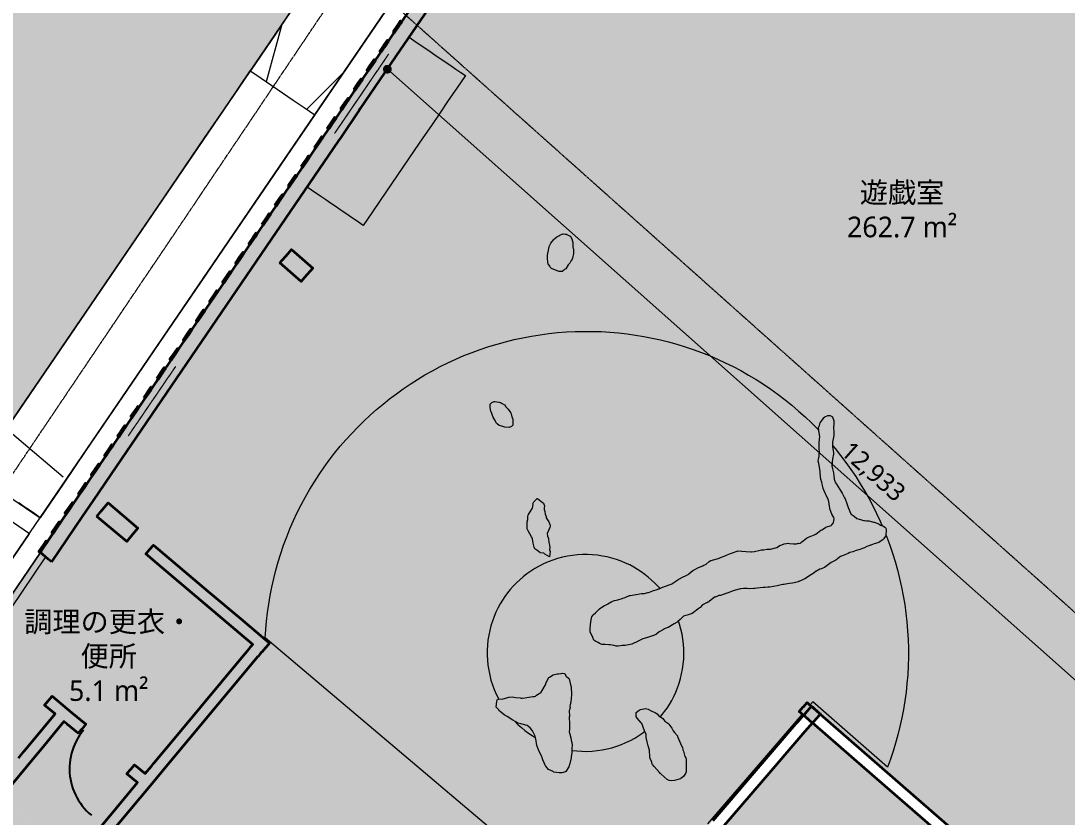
# Model space of a CAD drawing. Header units: millimetres. Extents: x -31757 to 121236, y -27283 to 63658.
# Drawn here: x 35335 to 46065, y 41112 to 49277 of the extents above; entities that cross this region are included whole.
import ezdxf

# ---------------------------------------------------------------- set-up
doc = ezdxf.new("R2010")
doc.units = ezdxf.units.MM
for name, pattern in [('DASHDOT', [3.556, 2.54, -0.508, 0, -0.508]), ('DASHED', [1.524, 1.27, -0.254]), ('PHANTOM', [6.35, 3.175, -0.635, 0.635, -0.635, 0.635, -0.635])]:
    doc.linetypes.add(name, pattern=pattern)
for name, color, linetype, lineweight in [('01_切断（構造・壁）', 7, 'Continuous', 35), ('02_切断（家具）', 8, 'Continuous', 18), ('06_部屋の色', 8, 'Continuous', 0), ('07_切断（建具）', 7, 'Continuous', 18), ('10_見えがかり', 7, 'Continuous', 13), ('11_見えがかり（家具）', 8, 'Continuous', 9), ('13_見えがかり（窓台・隠れた窓）', 7, 'DASHED', 9), ('20_上部（屋根の外形・梁）', 8, 'PHANTOM', 9), ('30_敷地・外構', 8, 'Continuous', 9), ('50_寸法', 3, 'Continuous', 9), ('60_部屋名・面積', 7, 'Continuous', 13), ('70_断面の位置', 6, 'DASHDOT', 9)]:
    doc.layers.add(name, color=color, linetype=linetype, lineweight=lineweight)
doc.styles.add('JP', font='NotoSansCJKjp-Regular.otf')

msp = doc.modelspace()

# ---------------------------------------------------------------- hatches: boundary and pattern name
at = {"layer": '01_切断（構造・壁）'}
for points in [[(35649, 43731), (35649, 43731), (35649, 43731), (35616, 43758), (35533, 43828), (35632, 43973), (35956, 44448), (36870, 45789), (37079, 46096), (37399, 46564), (37964, 47394), (38254, 47819), (38318, 47913), (38960, 48855), (39141, 49120), (39415, 49523), (39435, 49551), (39447, 49570), (39451, 49575), (39453, 49578), (39589, 49778), (39615, 49817), (39772, 50046), (39772, 50046), (39772, 50046), (39789, 50034), (39850, 49992), (39895, 49961), (39895, 49961), (39895, 49961), (39263, 49034), (39182, 48915), (39066, 48744), (38816, 48378), (38805, 48361), (38615, 48082), (38590, 48045), (37803, 46891), (36317, 44711), (36075, 44357), (35965, 44194)], [(39152, 49164), (39204, 49240), (39228, 49276), (39232, 49273), (39241, 49267), (39216, 49231), (39165, 49156), (39161, 49158)], [(39061, 49030), (39094, 49078), (39098, 49075), (39106, 49070), (39073, 49021), (39061, 49003), (39052, 48990), (39030, 48958), (39021, 48964), (39018, 48966), (39039, 48998), (39048, 49011)], [(38905, 48801), (38959, 48881), (38968, 48875), (38972, 48872), (38917, 48792), (38895, 48761), (38887, 48767), (38883, 48769)], [(38749, 48572), (38788, 48630), (38825, 48683), (38830, 48679), (38837, 48675), (38801, 48621), (38761, 48563), (38755, 48567)], [(38614, 48374), (38654, 48432), (38690, 48486), (38696, 48482), (38702, 48477), (38666, 48424), (38626, 48366), (38620, 48370)], [(38521, 48238), (38555, 48288), (38561, 48284), (38568, 48280), (38534, 48230), (38496, 48175), (38496, 48174), (38495, 48173), (38492, 48168), (38488, 48171), (38479, 48177), (38483, 48182), (38483, 48182), (38484, 48183)], [(38345, 47979), (38396, 48055), (38421, 48091), (38425, 48088), (38433, 48082), (38409, 48046), (38357, 47971), (38353, 47973)], [(38210, 47782), (38262, 47857), (38286, 47893), (38290, 47890), (38299, 47885), (38274, 47849), (38223, 47773), (38219, 47776)], [(38076, 47584), (38127, 47660), (38152, 47696), (38156, 47693), (38164, 47687), (38139, 47651), (38088, 47576), (38084, 47578)], [(37941, 47387), (37992, 47462), (38017, 47498), (38021, 47496), (38029, 47490), (38005, 47454), (37953, 47378), (37949, 47381)], [(37806, 47189), (37858, 47265), (37882, 47301), (37886, 47298), (37895, 47292), (37870, 47256), (37819, 47181), (37815, 47184)], [(37724, 47069), (37748, 47103), (37752, 47101), (37760, 47095), (37737, 47060), (37734, 47057), (37729, 47049), (37684, 46983), (37679, 46987), (37672, 46992), (37717, 47057), (37722, 47065)], [(37582, 46860), (37613, 46906), (37618, 46902), (37626, 46897), (37594, 46852), (37550, 46786), (37544, 46789), (37537, 46794)], [(37992, 46795), (38077, 46893), (38110, 46931), (38328, 46741), (38245, 46645), (38210, 46605)], [(37447, 46663), (37479, 46708), (37484, 46705), (37491, 46700), (37460, 46654), (37415, 46588), (37410, 46592), (37403, 46597)], [(37313, 46465), (37344, 46511), (37349, 46507), (37356, 46502), (37325, 46457), (37280, 46391), (37275, 46394), (37268, 46399)], [(37178, 46268), (37209, 46313), (37214, 46310), (37222, 46305), (37191, 46259), (37146, 46193), (37141, 46197), (37133, 46202)], [(37044, 46070), (37075, 46116), (37080, 46112), (37087, 46108), (37056, 46062), (37011, 45996), (37006, 45999), (36999, 46004)], [(36909, 45873), (36940, 45918), (36945, 45915), (36953, 45910), (36921, 45864), (36877, 45798), (36871, 45802), (36864, 45807)], [(36730, 45609), (36789, 45697), (36806, 45721), (36808, 45719), (36818, 45713), (36801, 45688), (36742, 45601), (36739, 45603)], [(36595, 45412), (36654, 45499), (36671, 45524), (36674, 45522), (36683, 45515), (36667, 45491), (36607, 45404), (36605, 45405)], [(36460, 45215), (36520, 45302), (36536, 45326), (36539, 45324), (36549, 45318), (36532, 45293), (36473, 45206), (36470, 45208)], [(36326, 45017), (36352, 45055), (36357, 45063), (36385, 45104), (36402, 45129), (36405, 45127), (36414, 45120), (36398, 45096), (36370, 45055), (36364, 45046), (36338, 45009), (36333, 45012)], [(36236, 44885), (36267, 44931), (36272, 44928), (36280, 44923), (36248, 44877), (36204, 44811), (36198, 44815), (36191, 44820)], [(36101, 44688), (36133, 44734), (36138, 44730), (36145, 44725), (36114, 44679), (36069, 44614), (36064, 44617), (36057, 44622)], [(35922, 44425), (35974, 44500), (35998, 44536), (36002, 44533), (36010, 44528), (35986, 44492), (35934, 44416), (35930, 44419)], [(35832, 44293), (35863, 44339), (35869, 44335), (35876, 44330), (35845, 44284), (35800, 44219), (35795, 44222), (35787, 44227)], [(36114, 44195), (36156, 44244), (36230, 44333), (36536, 44075), (36481, 44009), (36420, 43937)], [(35698, 44095), (35729, 44141), (35734, 44138), (35741, 44133), (35710, 44087), (35665, 44021), (35660, 44025), (35653, 44030)], [(35563, 43898), (35594, 43944), (35599, 43940), (35607, 43935), (35575, 43889), (35532, 43826), (35527, 43830), (35520, 43835)], [(43461, 42084), (43457, 42080), (43454, 42076), (43450, 42079), (43446, 42082), (43443, 42086), (43439, 42089), (43435, 42093), (43431, 42096), (43427, 42099), (43424, 42102), (43420, 42106), (43416, 42109), (43412, 42112), (43409, 42115), (43405, 42119), (43401, 42122), (43397, 42125), (43394, 42128), (43390, 42132), (43386, 42135), (43382, 42138), (43379, 42142), (43375, 42145), (43371, 42148), (43367, 42152), (43364, 42155), (43367, 42159), (43370, 42162), (43374, 42167), (43377, 42170), (43381, 42174), (43384, 42178), (43387, 42182), (43391, 42186), (43394, 42190), (43397, 42194), (43401, 42198), (43404, 42201), (43408, 42205), (43411, 42209), (43414, 42213), (43418, 42217), (43421, 42221), (43424, 42225), (43428, 42229), (43431, 42232), (43435, 42237), (43438, 42240), (43442, 42244), (43445, 42248), (43449, 42245), (43452, 42241), (43456, 42238), (43460, 42235), (43464, 42231), (43467, 42228), (43471, 42225), (43475, 42222), (43479, 42218), (43482, 42215), (43486, 42212), (43490, 42209), (43494, 42205), (43498, 42202), (43502, 42199), (43505, 42195), (43509, 42192), (43513, 42189), (43517, 42185), (43520, 42182), (43524, 42179), (43528, 42176), (43532, 42172), (43535, 42169), (43532, 42165), (43528, 42161), (43525, 42157), (43522, 42154), (43518, 42150), (43515, 42146), (43511, 42142), (43508, 42138), (43505, 42134), (43501, 42130), (43498, 42126), (43495, 42123), (43491, 42118), (43488, 42115), (43484, 42111), (43481, 42107), (43478, 42103), (43474, 42099), (43471, 42095), (43468, 42091), (43464, 42087)]]:
    msp.add_hatch(color=7, dxfattribs=at).paths.add_polyline_path(points)
at = {"layer": '02_切断（家具）'}
for points in [[(40745, 46920), (40750, 46952), (40754, 46958), (40758, 46970), (40764, 46984), (40770, 46996), (40784, 47016), (40806, 47037), (40812, 47044), (40832, 47063), (40851, 47074), (40864, 47081), (40895, 47093), (40898, 47094), (40919, 47091), (40932, 47089), (40934, 47088), (40962, 47073), (40968, 47068), (40979, 47054), (40990, 47031), (40990, 47031), (40990, 47029), (40995, 47005), (40996, 46961), (41003, 46928), (41004, 46907), (41004, 46905), (41004, 46891), (40994, 46844), (40988, 46832), (40979, 46818), (40964, 46794), (40948, 46776), (40923, 46735), (40912, 46726), (40903, 46722), (40901, 46718), (40885, 46708), (40855, 46708), (40847, 46709), (40819, 46721), (40777, 46737), (40763, 46750), (40759, 46762), (40742, 46787), (40738, 46800), (40735, 46846), (40736, 46876), (40743, 46912)], [(40149, 45345), (40149, 45345), (40149, 45345), (40164, 45365), (40188, 45373), (40195, 45375), (40236, 45368), (40239, 45367), (40262, 45359), (40272, 45354), (40295, 45340), (40306, 45325), (40307, 45322), (40333, 45294), (40357, 45260), (40359, 45257), (40361, 45254), (40363, 45248), (40372, 45218), (40380, 45192), (40381, 45184), (40381, 45170), (40379, 45151), (40380, 45131), (40368, 45116), (40367, 45116), (40342, 45106), (40299, 45112), (40279, 45116), (40277, 45116), (40245, 45128), (40240, 45129), (40219, 45146), (40212, 45153), (40192, 45189), (40182, 45205), (40182, 45207), (40181, 45211), (40176, 45221), (40161, 45260), (40158, 45265), (40155, 45276), (40148, 45312), (40149, 45345)], [(41207, 43189), (41228, 43206), (41237, 43212), (41271, 43246), (41283, 43258), (41293, 43265), (41321, 43281), (41339, 43289), (41351, 43295), (41352, 43295), (41356, 43299), (41396, 43322), (41412, 43328), (41425, 43334), (41458, 43341), (41503, 43354), (41509, 43357), (41522, 43359), (41538, 43367), (41578, 43383), (41583, 43385), (41624, 43392), (41646, 43396), (41684, 43400), (41701, 43403), (41731, 43406), (41766, 43414), (41771, 43416), (41781, 43420), (41815, 43433), (41823, 43434), (41850, 43443), (41861, 43447), (41876, 43452), (41882, 43454), (41895, 43460), (41916, 43469), (41931, 43474), (41937, 43476), (42003, 43500), (42011, 43503), (42023, 43510), (42073, 43545), (42077, 43548), (42097, 43559), (42104, 43563), (42106, 43564), (42108, 43565), (42172, 43597), (42178, 43601), (42185, 43607), (42228, 43639), (42255, 43654), (42279, 43667), (42320, 43686), (42321, 43686), (42326, 43688), (42329, 43689), (42335, 43691), (42341, 43694), (42351, 43699), (42364, 43707), (42394, 43732), (42413, 43742), (42427, 43747), (42436, 43749), (42437, 43750), (42454, 43755), (42488, 43765), (42496, 43768), (42509, 43773), (42547, 43788), (42557, 43792), (42561, 43794), (42563, 43794), (42614, 43815), (42622, 43818), (42682, 43839), (42687, 43841), (42687, 43841), (42688, 43841), (42688, 43841), (42689, 43841), (42730, 43839), (42774, 43834), (42820, 43833), (42826, 43832), (42826, 43832), (42827, 43833), (42828, 43833), (42859, 43837), (42918, 43849), (42930, 43851), (42955, 43854), (42986, 43858), (43006, 43858), (43023, 43861), (43090, 43875), (43093, 43877), (43096, 43880), (43117, 43896), (43130, 43902), (43157, 43912), (43165, 43915), (43187, 43918), (43201, 43920), (43217, 43917), (43258, 43914), (43283, 43914), (43291, 43915), (43311, 43920), (43315, 43917), (43327, 43921), (43330, 43922), (43344, 43933), (43357, 43945), (43394, 43972), (43419, 43986), (43446, 43996), (43482, 44011), (43482, 44012), (43484, 44013), (43488, 44014), (43539, 44053), (43549, 44059), (43587, 44081), (43591, 44083), (43591, 44083), (43592, 44084), (43647, 44103), (43651, 44108), (43663, 44124), (43668, 44129), (43670, 44133), (43677, 44172), (43672, 44185), (43654, 44217), (43636, 44261), (43626, 44320), (43624, 44328), (43620, 44361), (43596, 44413), (43589, 44426), (43574, 44456), (43564, 44483), (43559, 44499), (43555, 44525), (43551, 44548), (43540, 44574), (43533, 44639), (43532, 44658), (43520, 44737), (43514, 44762), (43515, 44784), (43521, 44814), (43521, 44833), (43527, 44856), (43524, 44885), (43522, 44914), (43523, 44946), (43523, 44956), (43525, 44982), (43526, 44990), (43528, 45012), (43519, 45077), (43517, 45107), (43525, 45126), (43534, 45154), (43552, 45182), (43560, 45194), (43575, 45208), (43580, 45213), (43581, 45216), (43586, 45219), (43589, 45221), (43603, 45228), (43613, 45229), (43621, 45231), (43635, 45230), (43659, 45217), (43661, 45215), (43661, 45214), (43672, 45179), (43673, 45157), (43671, 45095), (43672, 45073), (43674, 45045), (43672, 45026), (43659, 44958), (43660, 44944), (43660, 44923), (43661, 44911), (43670, 44848), (43668, 44832), (43661, 44786), (43654, 44714), (43659, 44684), (43669, 44643), (43674, 44615), (43676, 44578), (43680, 44566), (43690, 44539), (43702, 44525), (43736, 44471), (43736, 44471), (43736, 44470), (43736, 44470), (43758, 44433), (43759, 44433), (43765, 44421), (43776, 44399), (43780, 44391), (43783, 44386), (43789, 44375), (43806, 44328), (43821, 44287), (43848, 44223), (43850, 44217), (43880, 44198), (43910, 44175), (43947, 44165), (43976, 44155), (43989, 44154), (44009, 44151), (44032, 44149), (44069, 44140), (44080, 44137), (44089, 44136), (44131, 44120), (44139, 44116), (44152, 44107), (44184, 44095), (44196, 44084), (44205, 44075), (44211, 44068), (44211, 44055), (44207, 44000), (44204, 43991), (44187, 43968), (44183, 43961), (44178, 43957), (44134, 43929), (44099, 43916), (44088, 43913), (44071, 43908), (44051, 43902), (44047, 43899), (44043, 43897), (44010, 43887), (43986, 43874), (43929, 43852), (43901, 43844), (43867, 43833), (43838, 43824), (43819, 43815), (43769, 43795), (43743, 43785), (43728, 43775), (43693, 43748), (43680, 43739), (43647, 43722), (43591, 43683), (43577, 43672), (43560, 43663), (43545, 43657), (43528, 43653), (43513, 43645), (43505, 43639), (43495, 43634), (43492, 43632), (43460, 43610), (43443, 43600), (43374, 43556), (43366, 43552), (43361, 43549), (43315, 43528), (43311, 43527), (43308, 43525), (43307, 43525), (43295, 43521), (43266, 43513), (43250, 43511), (43217, 43506), (43178, 43501), (43164, 43498), (43151, 43496), (43134, 43493), (43092, 43483), (43017, 43471), (43008, 43470), (42996, 43468), (42968, 43466), (42948, 43466), (42887, 43459), (42862, 43456), (42851, 43457), (42805, 43454), (42785, 43456), (42776, 43457), (42758, 43457), (42746, 43457), (42724, 43454), (42723, 43454), (42722, 43454), (42717, 43453), (42652, 43437), (42579, 43409), (42576, 43408), (42575, 43407), (42575, 43407), (42510, 43385), (42494, 43384), (42472, 43373), (42463, 43369), (42455, 43368), (42449, 43367), (42396, 43324), (42391, 43320), (42385, 43317), (42382, 43315), (42371, 43310), (42368, 43308), (42327, 43288), (42301, 43262), (42294, 43256), (42292, 43255), (42220, 43199), (42220, 43199), (42220, 43199), (42179, 43186), (42132, 43171), (42128, 43169), (42123, 43164), (42098, 43139), (42073, 43116), (42073, 43116), (42069, 43113), (42066, 43112), (42034, 43093), (41973, 43057), (41960, 43052), (41937, 43041), (41926, 43034), (41896, 43019), (41881, 43012), (41853, 42988), (41817, 42971), (41812, 42969), (41804, 42966), (41761, 42954), (41727, 42944), (41714, 42939), (41647, 42905), (41641, 42902), (41628, 42898), (41600, 42886), (41532, 42873), (41511, 42871), (41503, 42870), (41486, 42867), (41461, 42863), (41440, 42864), (41429, 42867), (41420, 42871), (41401, 42875), (41380, 42878), (41365, 42879), (41327, 42880), (41305, 42880), (41297, 42883), (41271, 42893), (41255, 42901), (41231, 42911), (41213, 42927), (41202, 42952), (41174, 43010), (41175, 43043), (41175, 43048), (41177, 43078), (41178, 43080), (41177, 43087), (41183, 43136), (41186, 43152), (41191, 43167), (41200, 43180), (41202, 43183)], [(40529, 44141), (40536, 44165), (40536, 44174), (40534, 44190), (40537, 44212), (40541, 44216), (40552, 44233), (40582, 44279), (40590, 44318), (40585, 44323), (40597, 44345), (40630, 44378), (40632, 44379), (40669, 44353), (40696, 44332), (40700, 44322), (40705, 44305), (40703, 44282), (40701, 44265), (40709, 44245), (40711, 44219), (40721, 44196), (40723, 44180), (40735, 44160), (40751, 44141), (40758, 44123), (40761, 44111), (40762, 44105), (40762, 44094), (40759, 44081), (40734, 44019), (40737, 43991), (40746, 43970), (40749, 43929), (40755, 43899), (40761, 43877), (40757, 43851), (40764, 43836), (40755, 43779), (40755, 43779), (40708, 43809), (40699, 43819), (40661, 43823), (40656, 43824), (40626, 43850), (40607, 43863), (40600, 43880), (40590, 43921), (40582, 43964), (40578, 43976), (40573, 43987), (40538, 44048), (40532, 44061), (40529, 44068), (40529, 44069), (40527, 44078), (40527, 44108)], [(40272, 42322), (40341, 42340), (40343, 42341), (40377, 42344), (40391, 42343), (40412, 42338), (40457, 42336), (40467, 42332), (40476, 42331), (40504, 42334), (40587, 42347), (40604, 42349), (40612, 42351), (40625, 42362), (40668, 42391), (40672, 42392), (40682, 42411), (40714, 42469), (40724, 42493), (40749, 42544), (40755, 42548), (40794, 42572), (40835, 42581), (40849, 42581), (40876, 42584), (40886, 42587), (40908, 42583), (40915, 42581), (40929, 42556), (40951, 42537), (40960, 42528), (40977, 42454), (40977, 42453), (40978, 42452), (40980, 42430), (40983, 42385), (40983, 42375), (40983, 42372), (40979, 42326), (40975, 42296), (40969, 42264), (40966, 42249), (40968, 42233), (40964, 42228), (40964, 42218), (40957, 42204), (40961, 42143), (40959, 42139), (40961, 42064), (40961, 42031), (40963, 42016), (40960, 41984), (40961, 41975), (40975, 41923), (40984, 41881), (40985, 41880), (40990, 41842), (40986, 41821), (40987, 41776), (40985, 41773), (40980, 41728), (40979, 41720), (40969, 41674), (40966, 41660), (40955, 41626), (40924, 41579), (40920, 41577), (40884, 41564), (40867, 41564), (40856, 41566), (40802, 41573), (40794, 41579), (40772, 41591), (40748, 41601), (40719, 41633), (40717, 41638), (40689, 41700), (40680, 41721), (40677, 41735), (40675, 41738), (40670, 41745), (40651, 41785), (40639, 41810), (40627, 41846), (40616, 41915), (40608, 41940), (40606, 41947), (40583, 41997), (40560, 42027), (40560, 42028), (40559, 42028), (40529, 42052), (40463, 42068), (40431, 42076), (40403, 42091), (40380, 42104), (40323, 42142), (40302, 42154), (40293, 42159), (40251, 42193), (40239, 42203), (40237, 42212), (40208, 42240), (40215, 42302), (40219, 42314), (40242, 42324)], [(41747, 41959), (41730, 41997), (41704, 42070), (41698, 42079), (41657, 42125), (41647, 42144), (41647, 42183), (41678, 42209), (41691, 42215), (41740, 42226), (41767, 42217), (41792, 42204), (41844, 42181), (41861, 42172), (41876, 42153), (41919, 42124), (41941, 42097), (41970, 42076), (41980, 42065), (42010, 42024), (42024, 41997), (42038, 41980), (42068, 41944), (42070, 41938), (42101, 41865), (42120, 41822), (42123, 41809), (42125, 41803), (42130, 41789), (42146, 41734), (42154, 41718), (42160, 41702), (42158, 41644), (42157, 41591), (42159, 41576), (42152, 41558), (42131, 41528), (42104, 41507), (42100, 41504), (42088, 41502), (42039, 41488), (42012, 41485), (41985, 41486), (41962, 41496), (41902, 41553), (41894, 41558), (41892, 41559), (41884, 41568), (41830, 41629), (41813, 41652), (41807, 41666), (41805, 41675), (41788, 41712), (41785, 41730), (41783, 41799), (41768, 41842), (41761, 41871), (41757, 41884), (41749, 41928)]]:
    msp.add_hatch(color=8, dxfattribs=at).paths.add_polyline_path(points)
at = {"layer": '06_部屋の色', "true_color": 0xf6e3a4}
h = msp.add_hatch(color=8, dxfattribs=at)
h.paths.add_polyline_path([(37122, 42081), (37461, 42485), (37800, 42888), (36072, 44349), (39235, 48988), (39431, 49277), (39323, 49374), (39317, 49379), (39497, 49643), (39611, 49541), (39796, 49811), (39687, 49908), (39681, 49914), (39862, 50178), (39976, 50075), (40010, 50125), (40041, 50171), (41256, 51954), (41149, 52052), (41143, 52058), (41324, 52323), (41429, 52225), (41436, 52219), (41622, 52490), (41515, 52589), (41509, 52595), (41690, 52860), (41802, 52756), (41822, 52784), (42461, 53722), (42490, 53764), (42586, 53896), (42600, 53915), (42604, 53920), (42709, 54046), (42719, 54058), (42788, 54137), (42790, 54139), (42852, 54249), (42854, 54252), (42854, 54252), (42856, 54255), (43006, 54495), (43009, 54498), (43180, 54719), (43182, 54722), (43373, 54925), (43377, 54928), (43586, 55112), (43590, 55115), (43816, 55278), (43818, 55279), (44025, 55400), (44061, 55421), (44278, 55521), (44318, 55540), (44544, 55619), (44585, 55633), (44818, 55690), (44860, 55700), (45097, 55735), (45140, 55741), (45141, 55741), (45145, 55741), (45427, 55755), (45483, 55755), (47818, 55755), (47818, 55903), (47818, 55907), (51414, 55906), (51414, 55760), (51414, 55754), (51454, 55754), (51466, 55754), (54574, 55754), (54614, 55754), (54615, 55754), (54622, 55754), (54623, 55753), (54625, 55753), (54626, 55753), (54921, 55738), (54925, 55738), (55214, 55694), (55218, 55693), (55501, 55620), (55505, 55619), (55779, 55518), (55782, 55516), (56045, 55389), (56049, 55387), (56297, 55233), (56300, 55231), (56532, 55053), (56533, 55052), (56745, 54854), (56751, 54848), (56772, 54826), (56777, 54821), (56821, 54775), (56992, 54598), (59428, 52068), (59747, 51737), (59781, 51701), (59794, 51688), (59792, 51686), (59686, 51582), (59788, 51476), (59791, 51473), (59705, 51389), (59196, 50899), (59144, 50848), (59044, 50950), (59038, 50957), (59034, 50953), (59034, 50953), (59033, 50952), (59030, 50949), (58743, 50667), (58402, 50335), (58400, 50333), (58394, 50327), (57903, 49840), (57893, 49829), (57459, 49402), (57564, 49297), (57567, 49294), (57503, 49231), (57154, 48880), (56803, 48531), (56319, 48038), (56154, 47872), (56046, 47978), (55702, 47632), (55696, 47625), (55514, 47438), (55619, 47335), (55623, 47332), (55471, 47175), (55131, 46829), (54643, 46321), (54162, 45825), (53815, 45458), (53743, 45383), (53638, 45483), (53633, 45488), (53421, 45268), (53528, 45166), (53531, 45163), (53479, 45109), (52997, 44595), (52522, 44093), (52296, 43849), (52190, 43948), (52185, 43952), (52072, 43830), (52068, 43826), (51743, 43480), (51738, 43475), (51736, 43472), (51731, 43467), (51730, 43466), (51273, 42967), (51269, 42963), (50788, 42443), (50778, 42432), (50471, 42092), (50464, 42085), (50123, 41712), (49662, 41198), (49653, 41188), (49653, 41188), (49652, 41187), (49194, 40681), (49189, 40674), (48872, 40316), (48867, 40311), (48535, 39939), (48530, 39933), (48073, 39411), (48066, 39403), (47609, 38885), (47437, 38687), (47550, 38589), (47552, 38587), (47406, 38418), (47074, 38038), (46616, 37502), (46165, 36979), (45852, 36609), (45591, 36302), (44601, 37139), (44292, 37400), (44790, 37987), (45303, 38587), (45805, 39171), (46310, 39752), (43445, 42248), (42931, 41656), (42419, 41062), (41910, 40467), (41390, 39854), (41350, 39806), (43641, 37870), (43190, 37334), (42701, 36749), (42376, 36358), (41893, 35774), (41891, 35772), (41888, 35772), (35948, 40658), (35946, 40662), (35947, 40665), (36615, 41474)])
h.paths.add_polyline_path([(52362, 48400), (52291, 48478), (52216, 48550), (52136, 48618), (52052, 48681), (51964, 48738), (51873, 48788), (51778, 48833), (51681, 48872), (51581, 48904), (51480, 48930), (51377, 48948), (51273, 48961), (51168, 48966), (51064, 48964), (50959, 48956), (50856, 48941), (50753, 48919), (50653, 48890), (50554, 48855), (50458, 48813), (50365, 48765), (50275, 48712), (50189, 48652), (50107, 48587), (50029, 48517), (49956, 48442), (49888, 48362), (49826, 48278), (49769, 48190), (49718, 48099), (49673, 48004), (49635, 47907), (49602, 47807), (49577, 47706), (49558, 47603), (49546, 47499), (49541, 47394), (49542, 47289), (49551, 47185), (49566, 47081), (49588, 46979), (49617, 46878), (49652, 46780), (49693, 46684), (49741, 46590), (49795, 46500), (49854, 46414), (49919, 46332), (49989, 46255), (50065, 46182), (50144, 46114), (50228, 46051), (50316, 45995), (50408, 45944), (50502, 45899), (50600, 45860), (50699, 45828), (50801, 45802), (50904, 45784), (51008, 45772), (51113, 45766), (51217, 45768), (51322, 45776), (51425, 45792), (51527, 45814), (51628, 45842), (51727, 45877), (51823, 45919), (51916, 45967), (52006, 46020), (52092, 46080), (52174, 46145), (52252, 46215), (52325, 46290), (52393, 46370), (52455, 46454), (52512, 46542), (52563, 46633), (52608, 46728), (52646, 46825), (52678, 46925), (52704, 47027), (52723, 47130), (52735, 47234), (52740, 47338), (52739, 47443), (52730, 47547), (52715, 47651), (52693, 47753), (52664, 47854), (52629, 47952), (52588, 48049), (52540, 48142), (52486, 48232), (52427, 48318)], flags=0)
at = {"layer": '06_部屋の色', "true_color": 0xc9c1e3}
for points in [[(36447, 41271), (35944, 40662), (34416, 41918), (35125, 42958), (35169, 43024), (35056, 43118), (35052, 43122), (35532, 43826), (35536, 43823), (35649, 43728), (36072, 44349), (37800, 42888), (37461, 42485), (36953, 41879)], [(31827, 37732), (31827, 37734), (31827, 37734), (31827, 37735), (31827, 37735), (31828, 37738), (31830, 37744), (31870, 37913), (31870, 37913), (31922, 38079), (31926, 38092), (31989, 38254), (31994, 38266), (32067, 38424), (32072, 38436), (32156, 38589), (32162, 38600), (32256, 38749), (32263, 38760), (32273, 38774), (32283, 38789), (32399, 38959), (32423, 38995), (34416, 41918), (41890, 35770), (41407, 35180), (40926, 34589), (40447, 33995), (39970, 33400), (39495, 32804), (39023, 32205), (38553, 31605), (38240, 31204), (38022, 30922), (33553, 34376), (33243, 34616), (32897, 34883), (32878, 34898), (32877, 34898), (32874, 34901), (32730, 35020), (32594, 35149), (32592, 35150), (32591, 35152), (32591, 35152), (32473, 35278), (32366, 35178), (32362, 35175), (32352, 35186), (32227, 35339), (32113, 35499), (32010, 35667), (31918, 35841), (31839, 36017), (31972, 36076), (31978, 36079), (31913, 36254), (31913, 36257), (31860, 36434), (31860, 36436), (31819, 36616), (31818, 36619), (31790, 36801), (31789, 36803), (31772, 36987), (31772, 36988), (31768, 37172), (31768, 37174), (31768, 37174), (31768, 37177), (31775, 37361), (31775, 37364), (31795, 37547), (31795, 37550), (31827, 37731), (31827, 37732), (31827, 37732)]]:
    msp.add_hatch(color=8, dxfattribs=at).paths.add_polyline_path(points)
at = {"layer": '06_部屋の色', "true_color": 0xd9d3ec}
msp.add_hatch(color=8, dxfattribs=at).paths.add_polyline_path([(42490, 40961), (42978, 41527), (43454, 42076), (46230, 39660), (45749, 39105), (45270, 38549), (44806, 38006), (44331, 37447), (44240, 37523), (44714, 38082), (45177, 38623), (43976, 39653), (43536, 39139), (43032, 38545), (41521, 39823), (42018, 40409)])
at = {"layer": '30_敷地・外構'}
for points in [[(76237, 56906), (43237, 56910), (13241, 12904), (13241, 12689), (8535, 3143), (7508, 600), (600, 600), (600, 6600), (3132, 6878), (4651, 9733), (7846, 15113), (9591, 17889), (15132, 25269), (23701, 36199), (24022, 37246), (24920, 38564), (24512, 38842), (24533, 38911), (22109, 41084), (34079, 57232), (31966, 58800), (76237, 58800)], [(13241, 12904), (13242, 907), (600, 908), (600, 58800), (83500, 58800), (83500, 903), (76239, 903), (76243, 56906), (43237, 56910)]]:
    msp.add_hatch(color=8, dxfattribs=at).paths.add_polyline_path(points)
at = {"layer": '40_建具'}
msp.add_hatch(color=7, dxfattribs=at).paths.add_polyline_path([(36453, 41608), (36426, 41631), (36031, 41153), (36058, 41130)])
at = {"layer": '50_寸法'}
msp.add_hatch(color=7, dxfattribs=at).paths.add_polyline_path([(39129, 48754), (39123, 48747), (39116, 48742), (39107, 48739), (39099, 48737), (39090, 48737), (39081, 48738), (39073, 48742), (39066, 48746), (39059, 48752), (39054, 48760), (39051, 48768), (39049, 48776), (39049, 48785), (39050, 48794), (39054, 48802), (39059, 48810), (39065, 48816), (39072, 48821), (39080, 48824), (39089, 48826), (39097, 48826), (39106, 48825), (39114, 48822), (39122, 48817), (39128, 48811), (39133, 48803), (39137, 48795), (39138, 48787), (39139, 48778), (39137, 48769), (39134, 48761)])

# ---------------------------------------------------------------- linework, layer by layer
at = {"layer": '01_切断（構造・壁）'}
for points in [[(39895, 49961), (39263, 49034), (39182, 48915), (39066, 48744), (38816, 48378), (38805, 48361), (38615, 48082), (38590, 48045), (37803, 46891), (36317, 44711), (36075, 44357), (35965, 44194), (35649, 43731)], [(35649, 43731), (35649, 43731), (35649, 43731), (35616, 43758), (35533, 43828), (35632, 43973), (35956, 44448), (36870, 45789), (37079, 46096), (37399, 46564), (37964, 47394), (38254, 47819), (38318, 47913), (38960, 48855), (39141, 49120), (39415, 49523)], [(39152, 49164), (39204, 49240), (39228, 49276), (39232, 49273), (39241, 49267), (39216, 49231), (39165, 49156), (39161, 49158), (39152, 49164)], [(39061, 49030), (39094, 49078), (39098, 49075), (39106, 49070), (39073, 49021), (39061, 49003), (39052, 48990), (39030, 48958), (39021, 48964), (39018, 48966), (39039, 48998), (39048, 49011), (39061, 49030)], [(38905, 48801), (38959, 48881), (38968, 48875), (38972, 48872), (38917, 48792), (38895, 48761), (38887, 48767), (38883, 48769), (38905, 48801)], [(38749, 48572), (38788, 48630), (38825, 48683), (38830, 48679), (38837, 48675), (38801, 48621), (38761, 48563), (38755, 48567), (38749, 48572)], [(38614, 48374), (38654, 48432), (38690, 48486), (38696, 48482), (38702, 48477), (38666, 48424), (38626, 48366), (38620, 48370), (38614, 48374)], [(38521, 48238), (38555, 48288), (38561, 48284), (38568, 48280), (38534, 48230), (38496, 48175), (38496, 48174), (38495, 48173), (38492, 48168), (38488, 48171), (38479, 48177), (38483, 48182), (38483, 48182), (38484, 48183), (38521, 48238)], [(38345, 47979), (38396, 48055), (38421, 48091), (38425, 48088), (38433, 48082), (38409, 48046), (38357, 47971), (38353, 47973), (38345, 47979)], [(38210, 47782), (38262, 47857), (38286, 47893), (38290, 47890), (38299, 47885), (38274, 47849), (38223, 47773), (38219, 47776), (38210, 47782)], [(38076, 47584), (38127, 47660), (38152, 47696), (38156, 47693), (38164, 47687), (38139, 47651), (38088, 47576), (38084, 47578), (38076, 47584)], [(37941, 47387), (37992, 47462), (38017, 47498), (38021, 47496), (38029, 47490), (38005, 47454), (37953, 47378), (37949, 47381), (37941, 47387)], [(37806, 47189), (37858, 47265), (37882, 47301), (37886, 47298), (37895, 47292), (37870, 47256), (37819, 47181), (37815, 47184), (37806, 47189)], [(37724, 47069), (37748, 47103), (37752, 47101), (37760, 47095), (37737, 47060), (37734, 47057), (37729, 47049), (37684, 46983), (37679, 46987), (37672, 46992), (37717, 47057), (37722, 47065), (37724, 47069)], [(37582, 46860), (37613, 46906), (37618, 46902), (37626, 46897), (37594, 46852), (37550, 46786), (37544, 46789), (37537, 46794), (37582, 46860)], [(37992, 46795), (38077, 46893), (38110, 46931), (38328, 46741), (38245, 46645), (38210, 46605), (37992, 46795)], [(37447, 46663), (37479, 46708), (37484, 46705), (37491, 46700), (37460, 46654), (37415, 46588), (37410, 46592), (37403, 46597), (37447, 46663)], [(37313, 46465), (37344, 46511), (37349, 46507), (37356, 46502), (37325, 46457), (37280, 46391), (37275, 46394), (37268, 46399), (37313, 46465)], [(37178, 46268), (37209, 46313), (37214, 46310), (37222, 46305), (37191, 46259), (37146, 46193), (37141, 46197), (37133, 46202), (37178, 46268)], [(37044, 46070), (37075, 46116), (37080, 46112), (37087, 46108), (37056, 46062), (37011, 45996), (37006, 45999), (36999, 46004), (37044, 46070)], [(36909, 45873), (36940, 45918), (36945, 45915), (36953, 45910), (36921, 45864), (36877, 45798), (36871, 45802), (36864, 45807), (36909, 45873)], [(36730, 45609), (36789, 45697), (36806, 45721), (36808, 45719), (36818, 45713), (36801, 45688), (36742, 45601), (36739, 45603), (36730, 45609)], [(36595, 45412), (36654, 45499), (36671, 45524), (36674, 45522), (36683, 45515), (36667, 45491), (36607, 45404), (36605, 45405), (36595, 45412)], [(36460, 45215), (36520, 45302), (36536, 45326), (36539, 45324), (36549, 45318), (36532, 45293), (36473, 45206), (36470, 45208), (36460, 45215)], [(36326, 45017), (36352, 45055), (36357, 45063), (36385, 45104), (36402, 45129), (36405, 45127), (36414, 45120), (36398, 45096), (36370, 45055), (36364, 45046), (36338, 45009), (36333, 45012), (36326, 45017)], [(36236, 44885), (36267, 44931), (36272, 44928), (36280, 44923), (36248, 44877), (36204, 44811), (36198, 44815), (36191, 44820), (36236, 44885)], [(36101, 44688), (36133, 44734), (36138, 44730), (36145, 44725), (36114, 44679), (36069, 44614), (36064, 44617), (36057, 44622), (36101, 44688)], [(35922, 44425), (35974, 44500), (35998, 44536), (36002, 44533), (36010, 44528), (35986, 44492), (35934, 44416), (35930, 44419), (35922, 44425)], [(35832, 44293), (35863, 44339), (35869, 44335), (35876, 44330), (35845, 44284), (35800, 44219), (35795, 44222), (35787, 44227), (35832, 44293)], [(36114, 44195), (36156, 44244), (36230, 44333), (36536, 44075), (36481, 44009), (36420, 43937), (36114, 44195)], [(35698, 44095), (35729, 44141), (35734, 44138), (35741, 44133), (35710, 44087), (35665, 44021), (35660, 44025), (35653, 44030), (35698, 44095)], [(35563, 43898), (35594, 43944), (35599, 43940), (35607, 43935), (35575, 43889), (35532, 43826), (35527, 43830), (35520, 43835), (35563, 43898)], [(37694, 42860), (37694, 42860), (37714, 42883), (37180, 43334), (36781, 43671), (36616, 43810), (36622, 43817), (36657, 43859), (36690, 43898), (36694, 43902), (36694, 43902), (36694, 43902), (37257, 43425), (37587, 43147), (37839, 42934), (37882, 42898), (37885, 42895), (37885, 42895), (37885, 42895), (37874, 42882), (37844, 42847), (37807, 42803), (37805, 42805), (37787, 42783), (37767, 42759), (37765, 42757), (37728, 42713), (36791, 41589), (36660, 41432), (36026, 40672)], [(35933, 40748), (36253, 41132), (36532, 41465), (36518, 41477), (36423, 41556), (36423, 41556), (36423, 41556), (36430, 41564), (36464, 41604), (36500, 41648), (36595, 41569), (36609, 41558), (36673, 41635), (36699, 41666), (36943, 41959), (37636, 42790), (37661, 42820), (37673, 42833), (37678, 42839), (37694, 42860)], [(35310, 41716), (35365, 41783), (35454, 41891), (35685, 42169), (35577, 42259), (35618, 42307), (35635, 42328), (35654, 42351), (35654, 42351), (35654, 42351), (35808, 42223), (35810, 42221), (35854, 42185), (35854, 42185), (36000, 42063), (36000, 42063), (35960, 42015), (35923, 41971), (35809, 42066), (35777, 42093), (35545, 41813), (35458, 41706), (35179, 41369)], [(42434, 41077), (42599, 41269), (42836, 41545), (43103, 41856), (43284, 42067), (43304, 42090), (43362, 42158), (43319, 42196), (43360, 42242), (43361, 42243), (43398, 42286), (43420, 42267), (43444, 42247), (43444, 42247), (43489, 42207)], [(43461, 42084), (43457, 42080), (43454, 42076), (43450, 42079), (43446, 42082), (43443, 42086), (43439, 42089), (43435, 42093), (43431, 42096), (43427, 42099), (43424, 42102), (43420, 42106), (43416, 42109), (43412, 42112), (43409, 42115), (43405, 42119), (43401, 42122), (43397, 42125), (43394, 42128), (43390, 42132), (43386, 42135), (43382, 42138), (43379, 42142), (43375, 42145), (43371, 42148), (43367, 42152), (43364, 42155), (43367, 42159), (43370, 42162), (43374, 42167), (43377, 42170), (43381, 42174), (43384, 42178), (43387, 42182), (43391, 42186), (43394, 42190), (43397, 42194), (43401, 42198), (43404, 42201), (43408, 42205), (43411, 42209), (43414, 42213), (43418, 42217), (43421, 42221), (43424, 42225), (43428, 42229), (43431, 42232), (43435, 42237), (43438, 42240), (43442, 42244), (43445, 42248), (43449, 42245), (43452, 42241), (43456, 42238), (43460, 42235), (43464, 42231), (43467, 42228), (43471, 42225), (43475, 42222), (43479, 42218), (43482, 42215), (43486, 42212), (43490, 42209), (43494, 42205), (43498, 42202), (43502, 42199), (43505, 42195), (43509, 42192), (43513, 42189), (43517, 42185), (43520, 42182), (43524, 42179), (43528, 42176), (43532, 42172), (43535, 42169), (43532, 42165), (43528, 42161), (43525, 42157), (43522, 42154), (43518, 42150), (43515, 42146), (43511, 42142), (43508, 42138), (43505, 42134), (43501, 42130), (43498, 42126), (43495, 42123), (43491, 42118), (43488, 42115), (43484, 42111), (43481, 42107), (43478, 42103), (43474, 42099), (43471, 42095), (43468, 42091), (43464, 42087), (43461, 42084)], [(43489, 42207), (43534, 42168), (43534, 42168), (44064, 41706), (45917, 40093)], [(44687, 41005), (43986, 41615), (43453, 42080), (43375, 41988), (43375, 41988), (42927, 41467), (42525, 40999)]]:
    msp.add_lwpolyline(points, dxfattribs=at)
at = {"layer": '02_切断（家具）'}
for points in [[(40745, 46920), (40750, 46952), (40754, 46958), (40758, 46970), (40764, 46984), (40770, 46996), (40784, 47016), (40806, 47037), (40812, 47044), (40832, 47063), (40851, 47074), (40864, 47081), (40895, 47093), (40898, 47094), (40919, 47091), (40932, 47089), (40934, 47088), (40962, 47073), (40968, 47068), (40979, 47054), (40990, 47031), (40990, 47031), (40990, 47029), (40995, 47005), (40996, 46961), (41003, 46928), (41004, 46907), (41004, 46905), (41004, 46891), (40994, 46844), (40988, 46832), (40979, 46818), (40964, 46794), (40948, 46776), (40923, 46735), (40912, 46726), (40903, 46722), (40901, 46718), (40885, 46708), (40855, 46708), (40847, 46709), (40819, 46721), (40777, 46737), (40763, 46750), (40759, 46762), (40742, 46787), (40738, 46800), (40735, 46846), (40736, 46876), (40743, 46912), (40745, 46920)], [(40149, 45345), (40149, 45345), (40149, 45345), (40164, 45365), (40188, 45373), (40195, 45375), (40236, 45368), (40239, 45367), (40262, 45359), (40272, 45354), (40295, 45340), (40306, 45325), (40307, 45322), (40333, 45294), (40357, 45260), (40359, 45257), (40361, 45254), (40363, 45248), (40372, 45218), (40380, 45192), (40381, 45184), (40381, 45170), (40379, 45151), (40380, 45131), (40368, 45116), (40367, 45116), (40342, 45106), (40299, 45112), (40279, 45116), (40277, 45116), (40245, 45128), (40240, 45129), (40219, 45146), (40212, 45153), (40192, 45189), (40182, 45205), (40182, 45207), (40181, 45211), (40176, 45221), (40161, 45260), (40158, 45265), (40155, 45276), (40148, 45312), (40149, 45345), (40149, 45345)], [(41207, 43189), (41228, 43206), (41237, 43212), (41271, 43246), (41283, 43258), (41293, 43265), (41321, 43281), (41339, 43289), (41351, 43295), (41352, 43295), (41356, 43299), (41396, 43322), (41412, 43328), (41425, 43334), (41458, 43341), (41503, 43354), (41509, 43357), (41522, 43359), (41538, 43367), (41578, 43383), (41583, 43385), (41624, 43392), (41646, 43396), (41684, 43400), (41701, 43403), (41731, 43406), (41766, 43414), (41771, 43416), (41781, 43420), (41815, 43433), (41823, 43434), (41850, 43443), (41861, 43447), (41876, 43452), (41882, 43454), (41895, 43460), (41916, 43469), (41931, 43474), (41937, 43476), (42003, 43500), (42011, 43503), (42023, 43510), (42073, 43545), (42077, 43548), (42097, 43559), (42104, 43563), (42106, 43564), (42108, 43565), (42172, 43597), (42178, 43601), (42185, 43607), (42228, 43639), (42255, 43654), (42279, 43667), (42320, 43686), (42321, 43686), (42326, 43688), (42329, 43689), (42335, 43691), (42341, 43694), (42351, 43699), (42364, 43707), (42394, 43732), (42413, 43742), (42427, 43747), (42436, 43749), (42437, 43750), (42454, 43755), (42488, 43765), (42496, 43768), (42509, 43773), (42547, 43788), (42557, 43792), (42561, 43794), (42563, 43794), (42614, 43815), (42622, 43818), (42682, 43839), (42687, 43841), (42687, 43841), (42688, 43841), (42688, 43841), (42689, 43841), (42730, 43839), (42774, 43834), (42820, 43833), (42826, 43832), (42826, 43832), (42827, 43833), (42828, 43833), (42859, 43837), (42918, 43849), (42930, 43851), (42955, 43854), (42986, 43858), (43006, 43858), (43023, 43861), (43090, 43875), (43093, 43877), (43096, 43880), (43117, 43896), (43130, 43902), (43157, 43912), (43165, 43915), (43187, 43918), (43201, 43920), (43217, 43917), (43258, 43914), (43283, 43914), (43291, 43915), (43311, 43920), (43315, 43917), (43327, 43921), (43330, 43922), (43344, 43933), (43357, 43945), (43394, 43972), (43419, 43986), (43446, 43996), (43482, 44011), (43482, 44012), (43484, 44013), (43488, 44014), (43539, 44053), (43549, 44059), (43587, 44081), (43591, 44083), (43591, 44083), (43592, 44084), (43647, 44103), (43651, 44108), (43663, 44124), (43668, 44129), (43670, 44133), (43677, 44172), (43672, 44185), (43654, 44217), (43636, 44261), (43626, 44320), (43624, 44328), (43620, 44361), (43596, 44413), (43589, 44426), (43574, 44456), (43564, 44483), (43559, 44499), (43555, 44525), (43551, 44548), (43540, 44574), (43533, 44639), (43532, 44658), (43520, 44737), (43514, 44762), (43515, 44784), (43521, 44814), (43521, 44833), (43527, 44856), (43524, 44885), (43522, 44914), (43523, 44946), (43523, 44956), (43525, 44982), (43526, 44990), (43528, 45012), (43519, 45077), (43517, 45107), (43525, 45126), (43534, 45154), (43552, 45182), (43560, 45194), (43575, 45208), (43580, 45213), (43581, 45216), (43586, 45219), (43589, 45221), (43603, 45228), (43613, 45229), (43621, 45231), (43635, 45230), (43659, 45217), (43661, 45215), (43661, 45214), (43672, 45179), (43673, 45157), (43671, 45095), (43672, 45073), (43674, 45045), (43672, 45026), (43659, 44958), (43660, 44944), (43660, 44923), (43661, 44911), (43670, 44848), (43668, 44832), (43661, 44786), (43654, 44714), (43659, 44684), (43669, 44643), (43674, 44615), (43676, 44578), (43680, 44566), (43690, 44539), (43702, 44525), (43736, 44471), (43736, 44471), (43736, 44470), (43736, 44470), (43758, 44433), (43759, 44433), (43765, 44421), (43776, 44399), (43780, 44391), (43783, 44386), (43789, 44375), (43806, 44328), (43821, 44287), (43848, 44223), (43850, 44217), (43880, 44198), (43910, 44175), (43947, 44165), (43976, 44155), (43989, 44154), (44009, 44151), (44032, 44149), (44069, 44140), (44080, 44137), (44089, 44136), (44131, 44120), (44139, 44116), (44152, 44107), (44184, 44095), (44196, 44084), (44205, 44075), (44211, 44068), (44211, 44055), (44207, 44000), (44204, 43991), (44187, 43968), (44183, 43961), (44178, 43957), (44134, 43929), (44099, 43916), (44088, 43913), (44071, 43908), (44051, 43902), (44047, 43899), (44043, 43897), (44010, 43887), (43986, 43874), (43929, 43852), (43901, 43844), (43867, 43833), (43838, 43824), (43819, 43815), (43769, 43795), (43743, 43785), (43728, 43775), (43693, 43748), (43680, 43739), (43647, 43722), (43591, 43683), (43577, 43672), (43560, 43663), (43545, 43657), (43528, 43653), (43513, 43645), (43505, 43639), (43495, 43634), (43492, 43632), (43460, 43610), (43443, 43600), (43374, 43556), (43366, 43552), (43361, 43549), (43315, 43528), (43311, 43527), (43308, 43525), (43307, 43525), (43295, 43521), (43266, 43513), (43250, 43511), (43217, 43506), (43178, 43501), (43164, 43498), (43151, 43496), (43134, 43493), (43092, 43483), (43017, 43471), (43008, 43470), (42996, 43468), (42968, 43466), (42948, 43466), (42887, 43459), (42862, 43456), (42851, 43457), (42805, 43454), (42785, 43456), (42776, 43457), (42758, 43457), (42746, 43457), (42724, 43454), (42723, 43454), (42722, 43454), (42717, 43453), (42652, 43437), (42579, 43409), (42576, 43408), (42575, 43407), (42575, 43407), (42510, 43385), (42494, 43384), (42472, 43373), (42463, 43369), (42455, 43368), (42449, 43367), (42396, 43324), (42391, 43320), (42385, 43317), (42382, 43315), (42371, 43310), (42368, 43308), (42327, 43288), (42301, 43262), (42294, 43256), (42292, 43255), (42220, 43199), (42220, 43199), (42220, 43199), (42179, 43186), (42132, 43171), (42128, 43169), (42123, 43164), (42098, 43139), (42073, 43116), (42073, 43116), (42069, 43113), (42066, 43112), (42034, 43093), (41973, 43057), (41960, 43052), (41937, 43041), (41926, 43034), (41896, 43019), (41881, 43012), (41853, 42988), (41817, 42971), (41812, 42969), (41804, 42966), (41761, 42954), (41727, 42944), (41714, 42939), (41647, 42905), (41641, 42902), (41628, 42898), (41600, 42886), (41532, 42873), (41511, 42871), (41503, 42870), (41486, 42867), (41461, 42863), (41440, 42864), (41429, 42867), (41420, 42871), (41401, 42875), (41380, 42878), (41365, 42879), (41327, 42880), (41305, 42880), (41297, 42883), (41271, 42893), (41255, 42901), (41231, 42911), (41213, 42927), (41202, 42952), (41174, 43010), (41175, 43043), (41175, 43048), (41177, 43078), (41178, 43080), (41177, 43087), (41183, 43136), (41186, 43152), (41191, 43167), (41200, 43180), (41202, 43183), (41207, 43189)], [(40529, 44141), (40536, 44165), (40536, 44174), (40534, 44190), (40537, 44212), (40541, 44216), (40552, 44233), (40582, 44279), (40590, 44318), (40585, 44323), (40597, 44345), (40630, 44378), (40632, 44379), (40669, 44353), (40696, 44332), (40700, 44322), (40705, 44305), (40703, 44282), (40701, 44265), (40709, 44245), (40711, 44219), (40721, 44196), (40723, 44180), (40735, 44160), (40751, 44141), (40758, 44123), (40761, 44111), (40762, 44105), (40762, 44094), (40759, 44081), (40734, 44019), (40737, 43991), (40746, 43970), (40749, 43929), (40755, 43899), (40761, 43877), (40757, 43851), (40764, 43836), (40755, 43779), (40755, 43779), (40708, 43809), (40699, 43819), (40661, 43823), (40656, 43824), (40626, 43850), (40607, 43863), (40600, 43880), (40590, 43921), (40582, 43964), (40578, 43976), (40573, 43987), (40538, 44048), (40532, 44061), (40529, 44068), (40529, 44069), (40527, 44078), (40527, 44108), (40529, 44141)], [(40272, 42322), (40341, 42340), (40343, 42341), (40377, 42344), (40391, 42343), (40412, 42338), (40457, 42336), (40467, 42332), (40476, 42331), (40504, 42334), (40587, 42347), (40604, 42349), (40612, 42351), (40625, 42362), (40668, 42391), (40672, 42392), (40682, 42411), (40714, 42469), (40724, 42493), (40749, 42544), (40755, 42548), (40794, 42572), (40835, 42581), (40849, 42581), (40876, 42584), (40886, 42587), (40908, 42583), (40915, 42581), (40929, 42556), (40951, 42537), (40960, 42528), (40977, 42454), (40977, 42453), (40978, 42452), (40980, 42430), (40983, 42385), (40983, 42375), (40983, 42372), (40979, 42326), (40975, 42296), (40969, 42264), (40966, 42249), (40968, 42233), (40964, 42228), (40964, 42218), (40957, 42204), (40961, 42143), (40959, 42139), (40961, 42064), (40961, 42031), (40963, 42016), (40960, 41984), (40961, 41975), (40975, 41923), (40984, 41881), (40985, 41880), (40990, 41842), (40986, 41821), (40987, 41776), (40985, 41773), (40980, 41728), (40979, 41720), (40969, 41674), (40966, 41660), (40955, 41626), (40924, 41579), (40920, 41577), (40884, 41564), (40867, 41564), (40856, 41566), (40802, 41573), (40794, 41579), (40772, 41591), (40748, 41601), (40719, 41633), (40717, 41638), (40689, 41700), (40680, 41721), (40677, 41735), (40675, 41738), (40670, 41745), (40651, 41785), (40639, 41810), (40627, 41846), (40616, 41915), (40608, 41940), (40606, 41947), (40583, 41997), (40560, 42027), (40560, 42028), (40559, 42028), (40529, 42052), (40463, 42068), (40431, 42076), (40403, 42091), (40380, 42104), (40323, 42142), (40302, 42154), (40293, 42159), (40251, 42193), (40239, 42203), (40237, 42212), (40208, 42240), (40215, 42302), (40219, 42314), (40242, 42324), (40272, 42322)], [(41747, 41959), (41730, 41997), (41704, 42070), (41698, 42079), (41657, 42125), (41647, 42144), (41647, 42183), (41678, 42209), (41691, 42215), (41740, 42226), (41767, 42217), (41792, 42204), (41844, 42181), (41861, 42172), (41876, 42153), (41919, 42124), (41941, 42097), (41970, 42076), (41980, 42065), (42010, 42024), (42024, 41997), (42038, 41980), (42068, 41944), (42070, 41938), (42101, 41865), (42120, 41822), (42123, 41809), (42125, 41803), (42130, 41789), (42146, 41734), (42154, 41718), (42160, 41702), (42158, 41644), (42157, 41591), (42159, 41576), (42152, 41558), (42131, 41528), (42104, 41507), (42100, 41504), (42088, 41502), (42039, 41488), (42012, 41485), (41985, 41486), (41962, 41496), (41902, 41553), (41894, 41558), (41892, 41559), (41884, 41568), (41830, 41629), (41813, 41652), (41807, 41666), (41805, 41675), (41788, 41712), (41785, 41730), (41783, 41799), (41768, 41842), (41761, 41871), (41757, 41884), (41749, 41928), (41747, 41959)]]:
    msp.add_lwpolyline(points, dxfattribs=at)
at = {"layer": '07_切断（建具）'}
msp.add_lwpolyline([(35108, 43071), (35592, 43780)], dxfattribs=at)
at = {"layer": '10_見えがかり'}
for points in [[(37854, 48654), (38014, 49242), (42896, 56404), (43170, 56576)], [(41748, 54348), (41698, 54382), (40255, 52264), (39533, 51205), (39523, 50902), (39859, 50673), (39630, 50194), (39138, 49471), (38645, 48748), (38268, 48372)], [(32034, 39045), (35423, 44018), (34762, 44468), (34873, 44630), (35534, 44180), (39929, 50628), (39860, 50675)], [(37692, 48764), (38008, 49228)], [(36515, 47043), (36749, 47387), (37219, 48076), (37453, 48420), (37688, 48765), (37743, 48727), (37798, 48689), (37853, 48652), (37908, 48614), (37964, 48577), (38019, 48539), (38074, 48502), (38129, 48464), (38239, 48389), (38294, 48352), (38349, 48314), (38114, 47970), (37880, 47625), (37410, 46937), (37176, 46593), (36941, 46248), (36706, 45904), (36472, 45560), (36237, 45215), (36002, 44871), (35768, 44527), (35533, 44182), (35478, 44220), (35423, 44258), (35368, 44295), (35313, 44333)], [(34872, 44633), (35341, 45322), (35576, 45666), (35811, 46010), (36045, 46354), (36515, 47043)], [(35531, 43824), (35052, 43122)]]:
    msp.add_lwpolyline(points, dxfattribs=at)
at = {"layer": '11_見えがかり（家具）'}
for points in [[(39317, 49109), (39364, 49077), (39460, 49012), (39508, 48979), (39556, 48946), (39605, 48913), (39653, 48880), (39749, 48815), (39797, 48782), (39846, 48749), (39894, 48716), (39807, 48588), (39719, 48460), (39632, 48332), (39545, 48204), (39457, 48076), (39370, 47948), (39195, 47691), (39021, 47435), (38934, 47307), (38846, 47179), (38798, 47212), (38702, 47278), (38605, 47343), (38557, 47376), (38509, 47409), (38461, 47442), (38412, 47475), (38316, 47541), (38270, 47572)], [(38790, 45111), (38852, 45173), (38917, 45233), (38982, 45292), (39049, 45348), (39117, 45402), (39186, 45454), (39257, 45504), (39329, 45553), (39403, 45600), (39479, 45646), (39556, 45689), (39635, 45731), (39715, 45771), (39796, 45808), (39879, 45844), (39963, 45877), (40047, 45908), (40133, 45937), (40219, 45963), (40307, 45987), (40395, 46008), (40483, 46028), (40572, 46044), (40661, 46059), (40751, 46071), (40840, 46080), (40930, 46087), (41020, 46091), (41109, 46093), (41199, 46093), (41288, 46090), (41376, 46085), (41464, 46077), (41552, 46067), (41638, 46055), (41724, 46041), (41809, 46024), (41894, 46006), (41978, 45985), (42063, 45961), (42147, 45936), (42230, 45907), (42314, 45877), (42397, 45844), (42479, 45809), (42560, 45771), (42640, 45732), (42720, 45690), (42799, 45645), (42876, 45599), (42952, 45550), (43027, 45499), (43101, 45447), (43173, 45392), (43243, 45335), (43312, 45276), (43379, 45216), (43444, 45154), (43508, 45090), (43517, 45080)], [(41421, 39922), (37842, 42949), (37847, 43036), (37855, 43122), (37865, 43209), (37877, 43296), (37892, 43383), (37909, 43470), (37928, 43557), (37950, 43644), (37974, 43730), (38001, 43816), (38030, 43901), (38061, 43986), (38095, 44069), (38131, 44152), (38170, 44234), (38210, 44315), (38253, 44395), (38298, 44473), (38345, 44551), (38394, 44626), (38445, 44701), (38498, 44773), (38553, 44845), (38610, 44914), (38668, 44982), (38728, 45047), (38790, 45111)], [(43663, 44918), (43687, 44890), (43743, 44820), (43796, 44749), (43847, 44678), (43897, 44605), (43944, 44531), (43989, 44456), (44031, 44381), (44072, 44304), (44111, 44226), (44148, 44147), (44166, 44104)], [(44209, 44001), (44216, 43984), (44247, 43901), (44275, 43817), (44302, 43732), (44326, 43646), (44348, 43559), (44368, 43471), (44385, 43382), (44400, 43293), (44413, 43204), (44423, 43114), (44430, 43023), (44435, 42933), (44438, 42843), (44438, 42752), (44435, 42662), (44431, 42572), (44423, 42482), (44414, 42393), (44402, 42304), (44387, 42216), (44370, 42129), (44351, 42042), (44330, 41956), (44307, 41871), (44281, 41788), (44253, 41705), (44224, 41624), (43457, 42292), (43430, 42262)], [(41887, 43458), (41870, 43476), (41838, 43510), (41804, 43542), (41770, 43572), (41735, 43600), (41698, 43626), (41660, 43651), (41620, 43675), (41579, 43697), (41535, 43717), (41491, 43736), (41445, 43753), (41397, 43767), (41349, 43779), (41299, 43789), (41249, 43797), (41198, 43802), (41146, 43804), (41095, 43804), (41043, 43801), (40991, 43795), (40940, 43787), (40889, 43776), (40839, 43763), (40790, 43747), (40742, 43729), (40696, 43708), (40651, 43685), (40607, 43661), (40565, 43634), (40525, 43606)], [(40525, 43606), (40487, 43576), (40451, 43545), (40417, 43513), (40384, 43479), (40354, 43445), (40326, 43410), (40300, 43374), (40274, 43336), (40250, 43297), (40228, 43255), (40207, 43212), (40188, 43168), (40171, 43122), (40156, 43074), (40144, 43026), (40133, 42977), (40125, 42926), (40120, 42875), (40117, 42824), (40117, 42772), (40120, 42720), (40125, 42669), (40133, 42617), (40143, 42567), (40156, 42516), (40172, 42467), (40189, 42419), (40210, 42373), (40232, 42327), (40234, 42323)], [(41895, 42142), (41916, 42167), (41936, 42193), (41962, 42230), (41986, 42268), (42010, 42308), (42031, 42350), (42052, 42393), (42070, 42438), (42086, 42484), (42100, 42532), (42112, 42580), (42121, 42630), (42129, 42680), (42133, 42732), (42135, 42783), (42134, 42835), (42131, 42886), (42125, 42938), (42116, 42989), (42105, 43040), (42091, 43090), (42081, 43120)], [(40408, 42086), (40436, 42059), (40470, 42029), (40504, 42000), (40540, 41974), (40578, 41948), (40610, 41928)], [(43349, 42168), (42916, 41669), (42377, 41044)], [(40988, 41796), (41038, 41790), (41089, 41787), (41141, 41786), (41193, 41788), (41244, 41793), (41296, 41800), (41347, 41810), (41397, 41823), (41446, 41838), (41494, 41856), (41541, 41875), (41587, 41897), (41631, 41921), (41673, 41947), (41713, 41975), (41732, 41989)]]:
    msp.add_lwpolyline(points, dxfattribs=at)
at = {"layer": '13_見えがかり（窓台・隠れた窓）'}
for points in [[(39104, 48934), (38558, 48133)], [(38918, 48660), (38552, 48124)], [(36440, 45025), (36924, 45734)]]:
    msp.add_lwpolyline(points, dxfattribs=at)
at = {"layer": '20_上部（屋根の外形・梁）'}
msp.add_lwpolyline([(35162, 44500), (35374, 44813), (35374, 44813), (35374, 44813), (35482, 44974), (35694, 45289), (35906, 45604), (36118, 45919), (36330, 46234), (36542, 46549), (36755, 46864), (36967, 47179), (37179, 47494), (37287, 47656), (37500, 47972), (37713, 48288), (37925, 48605), (38138, 48921), (38351, 49238), (38564, 49554)], dxfattribs=at)
at = {"layer": '30_敷地・外構'}
for points in [[(76237, 56906), (43237, 56910), (13241, 12904), (13241, 12689), (8535, 3143), (7508, 600), (600, 600), (600, 6600), (3132, 6878), (4651, 9733), (7846, 15113), (9591, 17889), (15132, 25269), (23701, 36199), (24022, 37246), (24920, 38564), (24512, 38842), (24533, 38911), (22109, 41084), (34079, 57232), (31966, 58800), (76237, 58800), (76237, 56906)], [(13241, 12904), (13242, 907), (600, 908), (600, 58800), (83500, 58800), (83500, 903), (76239, 903), (76243, 56906), (43237, 56910), (13241, 12904)], [(76240, 56903), (76236, 900), (13245, 904), (13244, 12903), (43238, 56907), (76240, 56903)], [(42366, 53852), (38530, 48224), (34694, 42596)], [(31971, 38957), (35807, 44585), (39643, 50213)]]:
    msp.add_lwpolyline(points, dxfattribs=at)
at = {"layer": '40_建具'}
msp.add_lwpolyline([(35976, 42003), (35955, 41977), (35936, 41949), (35918, 41921), (35902, 41891), (35887, 41861), (35874, 41830), (35863, 41798), (35854, 41766), (35846, 41733), (35840, 41700), (35836, 41667), (35834, 41634), (35833, 41600), (35835, 41566), (35838, 41533), (35843, 41500), (35850, 41467), (35858, 41434), (35869, 41402), (35881, 41371), (35894, 41340), (35910, 41311), (35926, 41282), (35945, 41253), (35965, 41226), (35986, 41201), (36009, 41176), (36033, 41152), (36058, 41130)], dxfattribs=at)
at = {"layer": '50_寸法'}
for points in [[(48764, 40194), (39094, 48782)], [(35770, 44598), (34815, 45405)]]:
    msp.add_lwpolyline(points, dxfattribs=at)
at = {"layer": '70_断面の位置'}
msp.add_lwpolyline([(61821, 29220), (37947, 50527)], dxfattribs=at)

# ---------------------------------------------------------------- texts
at = {"layer": '50_寸法', "insert": (43995, 44562), "char_height": 187.9, "attachment_point": 8, "rotation": 318.3932, "style": 'JP'}
msp.add_mtext('12,933', dxfattribs=at)
at = {"layer": '60_部屋名・面積', "char_height": 211.7, "attachment_point": 5, "style": 'JP'}
for s, insert in [('遊戯室\\P262.7 m²', (44373, 47338)), ('調理の更衣・\\P便所\\P5.1 m²', (36236, 42760))]:
    msp.add_mtext(s, dxfattribs=dict(at, insert=insert))

doc.saveas('drawing.dxf')
